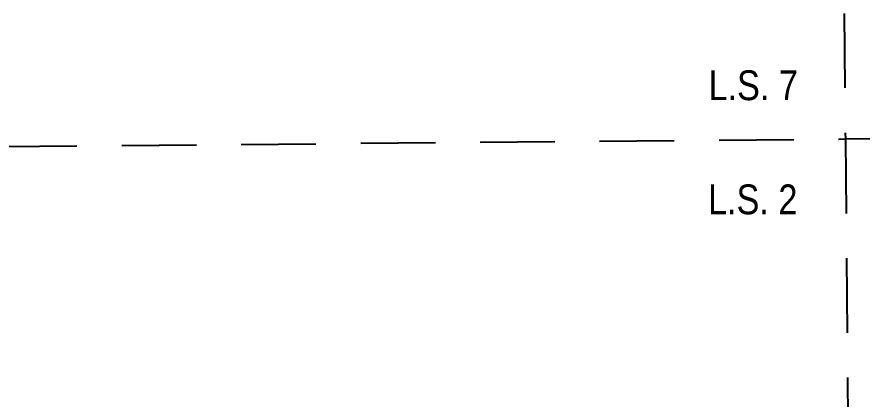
# Model space of a CAD drawing. Extents: x 538089 to 546766, y 6046620 to 6052605.
# Drawn here: x 541637.6 to 541920.6, y 6047930.1 to 6048058.3 of the extents above; entities that cross this region are included whole.
import ezdxf

# ---------------------------------------------------------------- set-up
doc = ezdxf.new("R2010")
doc.units = 0
doc.header["$LTSCALE"] = 5
doc.linetypes.add('foc-LSD', pattern=[8, 5, -3])
doc.layers.add('L-SECTION-LSD', color=7, linetype='foc-LSD')
doc.styles.add('100L', font='ARIALN.TTF', dxfattribs={"height": 11})

msp = doc.modelspace()

# ---------------------------------------------------------------- linework, layer by layer
at = {"layer": 'L-SECTION-LSD', "flags": 128}
for points in [[(541911.282, 6048419.422), (541915.004, 6048017.327)], [(541915.003, 6048017.327), (542317.262, 6048020.931)], [(541512.745, 6048013.723), (541915.003, 6048017.327)], [(541915.004, 6048017.327), (541918.726, 6047615.232)]]:
    msp.add_lwpolyline(points, dxfattribs=at)

# ---------------------------------------------------------------- texts
at = {"layer": 'L-SECTION-LSD', "char_height": 9.99466, "attachment_point": 1, "style": '100L', "bg_fill": 3, "box_fill_scale": 1.5, "bg_fill_color": 256, "bg_fill_transparency": 0}
for s, width, insert in [('\\pi2.3214;L.S. 7', 30.88047, (541866.865, 6048040.352)), ('\\pi2.1557;L.S. 2', 30.65342, (541866.865, 6048002.087))]:
    msp.add_mtext_dynamic_manual_height_columns(s, width=width, gutter_width=55, heights=[0], dxfattribs=dict(at, insert=insert))

doc.saveas('drawing.dxf')
